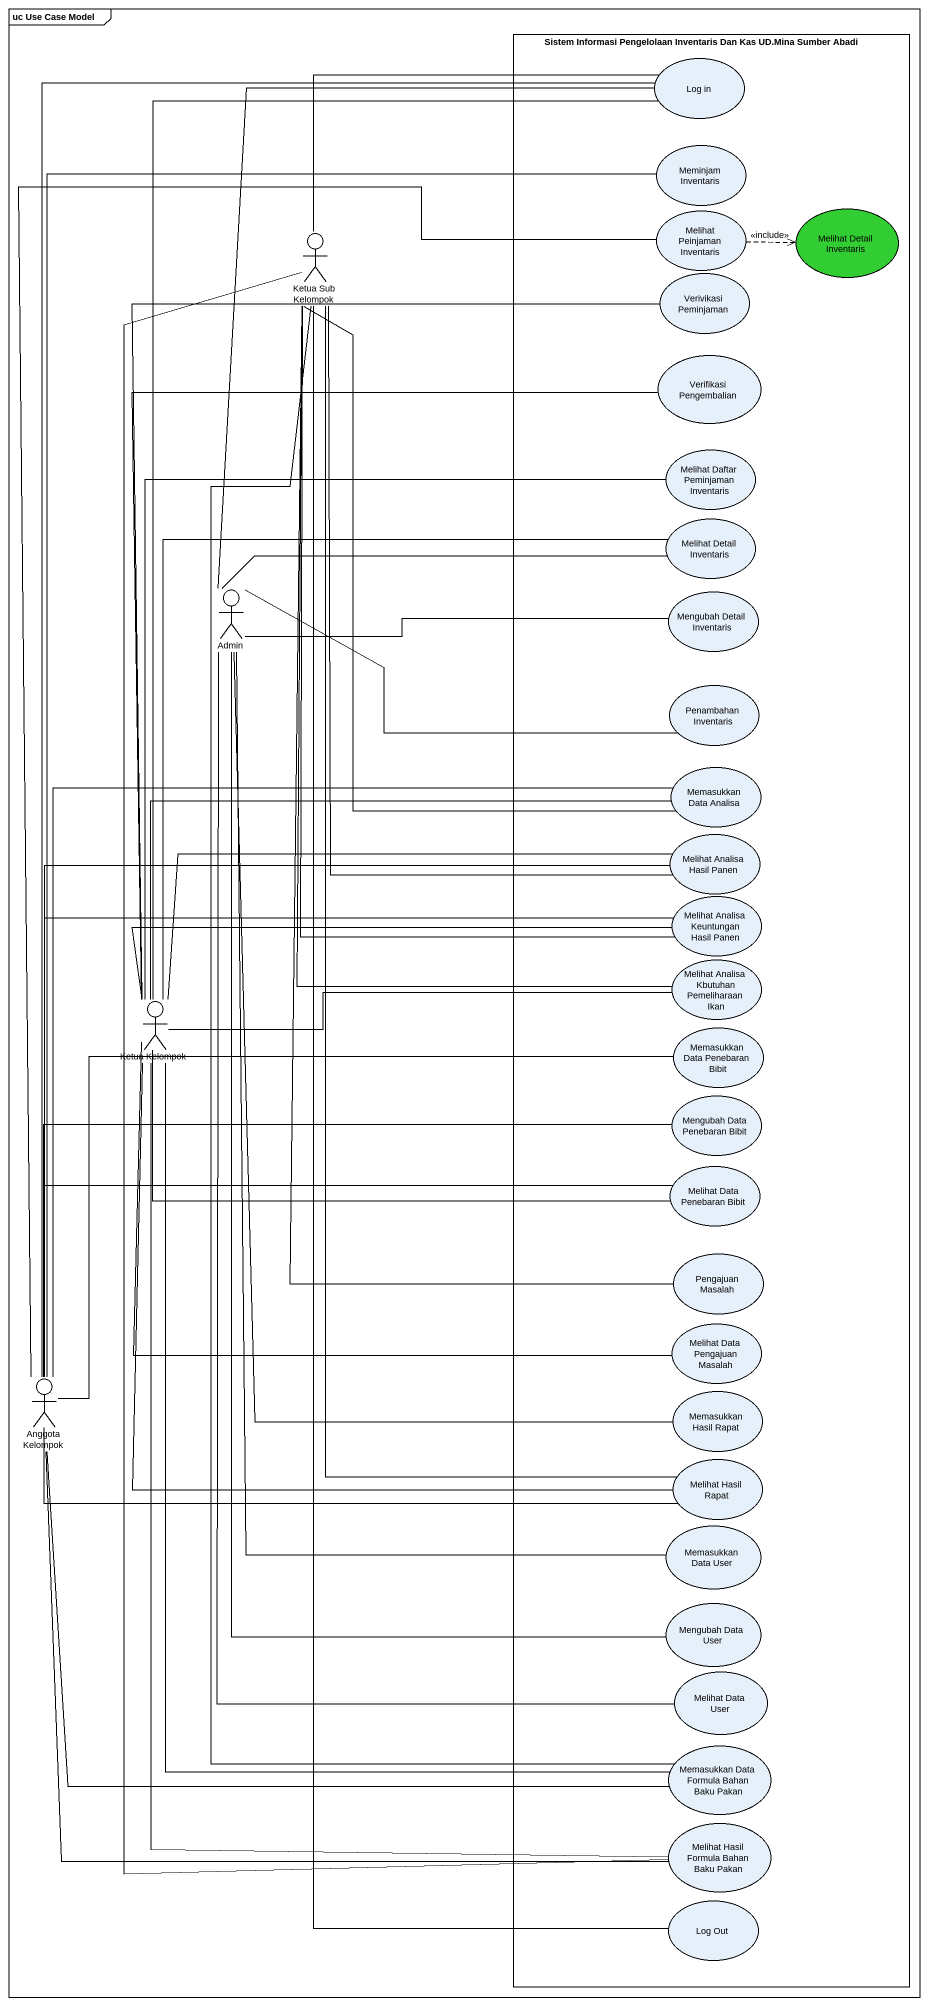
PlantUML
@startuml
mainframe uc Use Case Model
rectangle "Sistem Informasi Pengelolaan Inventaris Dan Kas UD.Mina Sumber Abadi" as Sistem_Informasi {
  usecase "Log in" as Log_in
  usecase "Meminjam Inventaris" as Meminjam_Inventaris
  usecase "Melihat Peinjaman Inventaris" as Melihat_Peinjaman_Inventaris
  usecase "Melihat Detail Inventaris" as Melihat_Detail_Inventaris #32CD32
  usecase "Verivikasi Peminjaman" as Verivikasi_Peminjaman
  usecase "Verifikasi Pengembalian" as Verifikasi_Pengembalian
  usecase "Melihat Daftar Peminjaman Inventaris" as Melihat_Daftar_Peminjaman
  usecase "Melihat Detail Inventaris" as Melihat_Detail_Inventaris_2
  usecase "Mengubah Detail Inventaris" as Mengubah_Detail_Inventaris
  usecase "Penambahan Inventaris" as Penambahan_Inventaris
  usecase "Memasukkan Data Analisa" as Memasukkan_Data_Analisa
  usecase "Melihat Analisa Hasil Panen" as Melihat_Analisa_Hasil_Panen
  usecase "Melihat Analisa Keuntungan Hasil Panen" as Melihat_Analisa_Keuntungan
  usecase "Melihat Analisa Kbutuhan Pemeliharaan Ikan" as Melihat_Analisa_Kbutuhan
  usecase "Memasukkan Data Penebaran Bibit" as Memasukkan_Data_Penebaran
  usecase "Mengubah Data Penebaran Bibit" as Mengubah_Data_Penebaran
  usecase "Melihat Data Penebaran Bibit" as Melihat_Data_Penebaran_Bibit
  usecase "Pengajuan Masalah" as Pengajuan_Masalah
  usecase "Melihat Data Pengajuan Masalah" as Melihat_Data_Pengajuan
  usecase "Memasukkan Hasil Rapat" as Memasukkan_Hasil_Rapat
  usecase "Melihat Hasil Rapat" as Melihat_Hasil_Rapat
  usecase "Memasukkan Data User" as Memasukkan_Data_User
  usecase "Mengubah Data User" as Mengubah_Data_User
  usecase "Melihat Data User" as Melihat_Data_User
  usecase "Memasukkan Data Formula Bahan Baku Pakan" as Memasukkan_Data_Formula
  usecase "Melihat Hasil Formula Bahan Baku Pakan" as Melihat_Hasil_Formula_Bahan
  usecase "Log Out" as Log_Out
}
actor "Ketua Sub Kelompok" as Ketua_Sub_Kelompok
actor Admin
actor "Ketua Kelompok" as Ketua_Kelompok
actor "Anggota Kelompok" as Anggota_Kelompok
Melihat_Peinjaman_Inventaris .right.> Melihat_Detail_Inventaris : <<include>>
Ketua_Sub_Kelompok -right- Log_in
Ketua_Sub_Kelompok -- Memasukkan_Data_Analisa
Ketua_Sub_Kelompok -- Melihat_Analisa_Hasil_Panen
Ketua_Sub_Kelompok -- Melihat_Analisa_Keuntungan
Ketua_Sub_Kelompok -- Melihat_Analisa_Kbutuhan
Ketua_Sub_Kelompok -- Pengajuan_Masalah
Ketua_Sub_Kelompok -- Melihat_Hasil_Rapat
Ketua_Sub_Kelompok -- Memasukkan_Data_Formula
Ketua_Sub_Kelompok -- Melihat_Hasil_Formula_Bahan
Ketua_Sub_Kelompok -- Log_Out
Admin -up- Log_in
Admin -right- Melihat_Detail_Inventaris_2
Admin -right- Mengubah_Detail_Inventaris
Admin -right- Penambahan_Inventaris
Admin -- Memasukkan_Hasil_Rapat
Admin -- Memasukkan_Data_User
Admin -- Mengubah_Data_User
Admin -- Melihat_Data_User
Ketua_Kelompok -up- Log_in
Ketua_Kelompok -up- Verivikasi_Peminjaman
Ketua_Kelompok -up- Verifikasi_Pengembalian
Ketua_Kelompok -up- Melihat_Daftar_Peminjaman
Ketua_Kelompok -up- Melihat_Detail_Inventaris_2
Ketua_Kelompok -right- Memasukkan_Data_Analisa
Ketua_Kelompok -right- Melihat_Analisa_Hasil_Panen
Ketua_Kelompok -right- Melihat_Analisa_Keuntungan
Ketua_Kelompok -right- Melihat_Analisa_Kbutuhan
Ketua_Kelompok -right- Melihat_Data_Penebaran_Bibit
Ketua_Kelompok -right- Melihat_Data_Pengajuan
Ketua_Kelompok -- Melihat_Hasil_Rapat
Ketua_Kelompok -- Memasukkan_Data_Formula
Ketua_Kelompok -- Melihat_Hasil_Formula_Bahan
Anggota_Kelompok -up- Log_in
Anggota_Kelompok -up- Meminjam_Inventaris
Anggota_Kelompok -up- Melihat_Peinjaman_Inventaris
Anggota_Kelompok -up- Memasukkan_Data_Analisa
Anggota_Kelompok -up- Melihat_Analisa_Hasil_Panen
Anggota_Kelompok -up- Melihat_Analisa_Keuntungan
Anggota_Kelompok -right- Memasukkan_Data_Penebaran
Anggota_Kelompok -right- Mengubah_Data_Penebaran
Anggota_Kelompok -right- Melihat_Data_Penebaran_Bibit
Anggota_Kelompok -right- Melihat_Hasil_Rapat
Anggota_Kelompok -right- Memasukkan_Data_Formula
Anggota_Kelompok -- Melihat_Hasil_Formula_Bahan
@enduml
